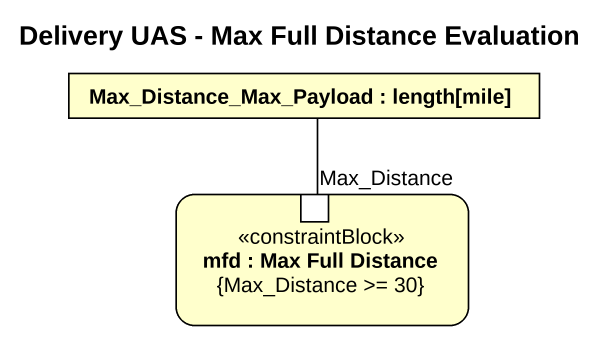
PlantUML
@startuml
title Delivery UAS - Max Full Distance Evaluation
rectangle "Max_Distance_Max_Payload : length[mile]" as Max_Distance_Max_Payload
rectangle "mfd : Max Full Distance\n{Max_Distance >= 30}" as mfd <<constraintBlock>> {
  port Max_Distance
}
Max_Distance -up- Max_Distance_Max_Payload
@enduml
